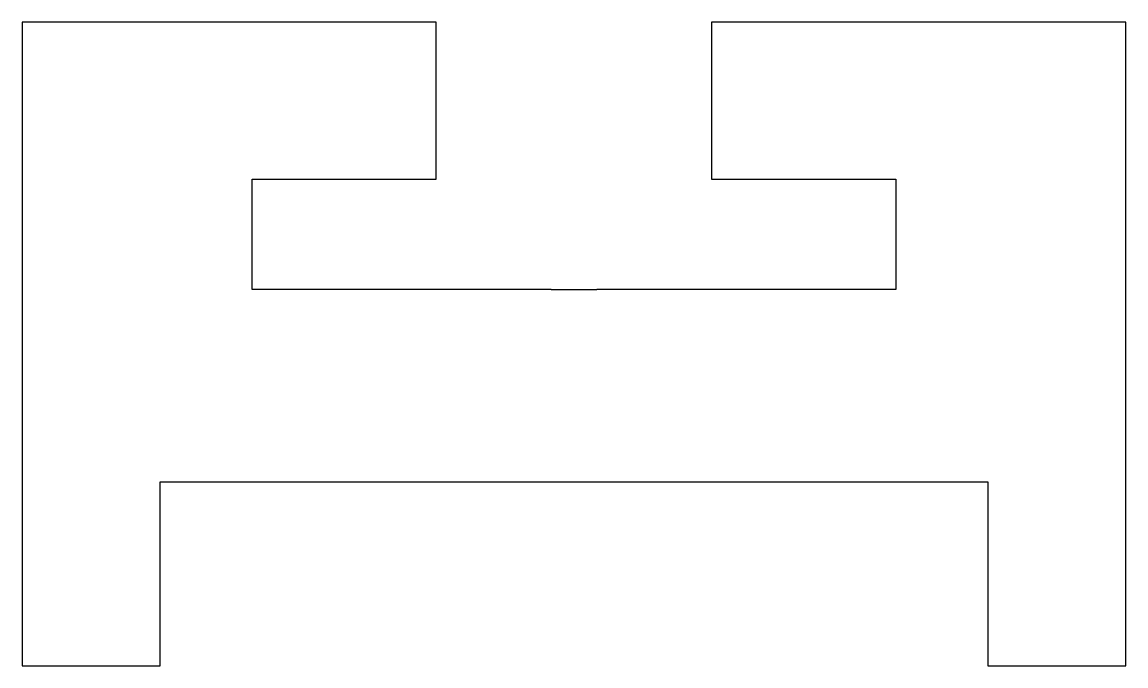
# Model space of a CAD drawing. Header units: millimetres. Extents: x 20.9 to 44.9, y 8.1 to 22.1.
import ezdxf

# ---------------------------------------------------------------- set-up
doc = ezdxf.new("R2010")
doc.units = ezdxf.units.MM
doc.layers.add('Corte exterior', color=1, linetype='Continuous', true_color=0xff0000)

msp = doc.modelspace()

# ---------------------------------------------------------------- linework, layer by layer
at = {"layer": 'Corte exterior'}
msp.add_line((32.4, 16.303), (33.4, 16.303), dxfattribs=at)
msp.add_lwpolyline([(32.4, 16.303), (25.9, 16.303), (25.9, 18.703), (29.9, 18.703), (29.9, 22.12), (20.9, 22.12), (20.9, 8.12), (23.9, 8.12), (23.9, 12.12), (41.9, 12.12), (41.9, 8.12), (44.9, 8.12), (44.9, 22.12), (35.886, 22.12), (35.886, 18.703), (39.9, 18.703), (39.9, 16.303), (33.4, 16.303)], dxfattribs=at)

doc.saveas('drawing.dxf')
